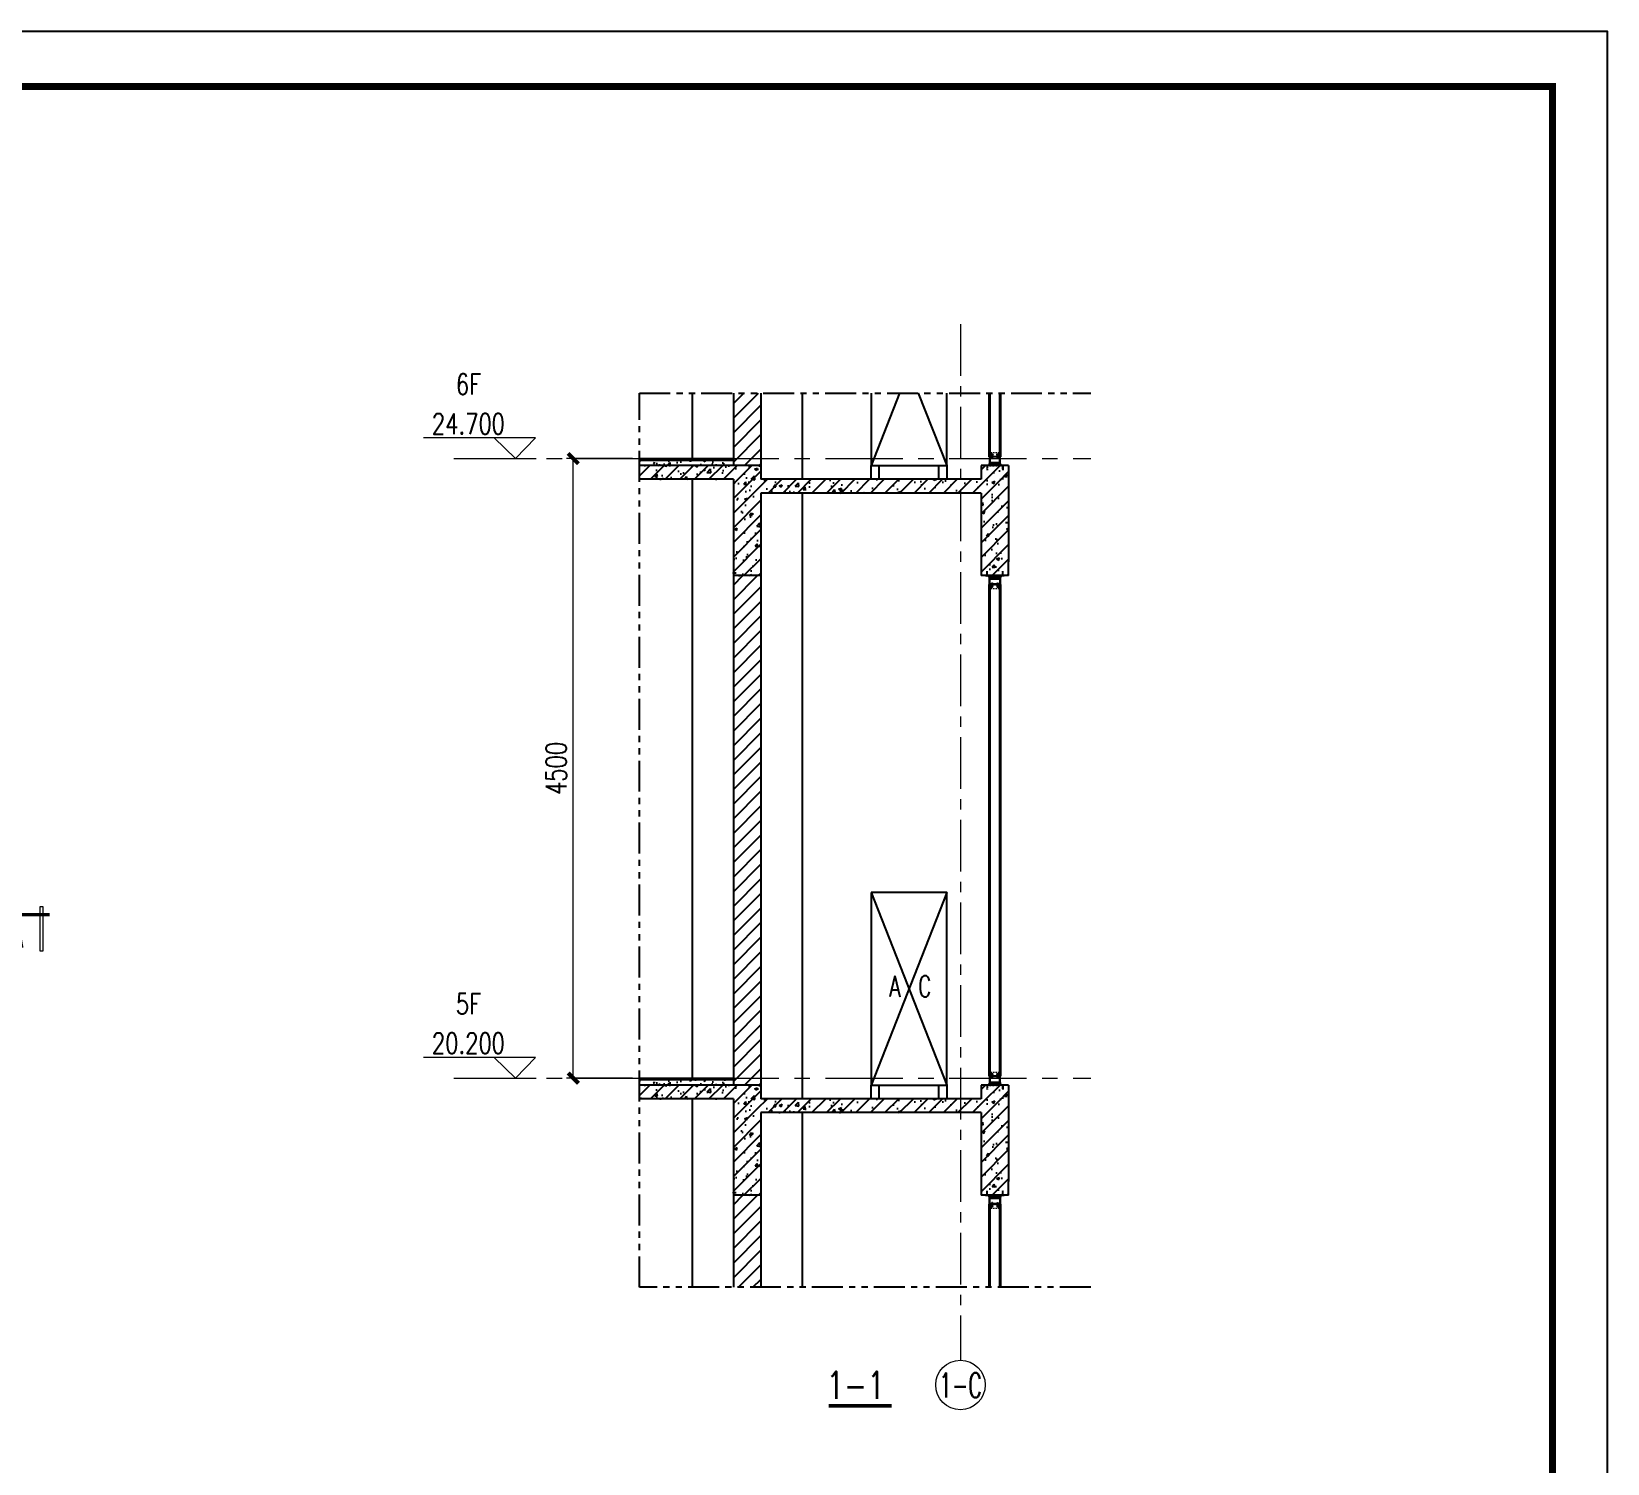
# Model space of a CAD drawing. Header units: millimetres. Extents: x 105307 to 134823, y 171302 to 228148.
# Drawn here: x 123374 to 134823, y 181702 to 192102 of the extents above; entities that cross this region are included whole.
import ezdxf
from ezdxf.enums import TextEntityAlignment as Align

# ---------------------------------------------------------------- set-up
doc = ezdxf.new("R2010")
doc.units = ezdxf.units.MM
for name, pattern in [('ACAD_ISO04W100', [30, 24, -3, 0, -3]), ('CENTER', [2, 1.25, -0.25, 0.25, -0.25]), ('DASH', [0.35, 0.25, -0.1]), ('DOTE', [2.42, 2, -0.2, 0.02, -0.2]), ('HIDDEN', [0.375, 0.25, -0.125]), ('PHANTOM2', [1.25, 0.625, -0.125, 0.125, -0.125, 0.125, -0.125])]:
    doc.linetypes.add(name, pattern=pattern)
doc.layers.get('DEFPOINTS').update_dxf_attribs({"lineweight": 0})
for name, color, linetype in [('00_AXIS_轴线', 1, 'DOTE'), ('00_SCREW_配件', 11, 'Continuous'), ('00_ZDX 折断线', 6, 'PHANTOM2'), ('A-AC', 200, 'Continuous'), ('A-COLUMN', 6, 'Continuous'), ('A-HATCH', 8, 'Continuous'), ('A-PUB_HATCH', 8, 'Continuous'), ('A-SURFACE', 5, 'Continuous'), ('A-W-见线', 9, 'Continuous'), ('A-WALL', 4, 'Continuous'), ('ATT', 13, 'Continuous'), ('dim', 1, 'Continuous'), ('DOTE', 1, 'DOTE'), ('TXT', 7, 'Continuous'), ('XC', 3, 'Continuous'), ('Zhongxinxian(中心线)', 1, 'ACAD_ISO04W100')]:
    doc.layers.add(name, color=color, linetype=linetype)
for name, color, linetype, lineweight in [('00_BZ 标注', 1, 'Continuous', 20), ('00_WZ 文字', 2, 'Continuous', 20), ('00_XC-T 型材投影', 143, 'Continuous', 40), ('00_XX 虚线', 8, 'HIDDEN', 9), ('00_ZX 轴线', 1, 'CENTER', 9), ('Fuzhuxian1-辅助线（胶条，五金等）', 243, 'Continuous', 15)]:
    doc.layers.add(name, color=color, linetype=linetype, lineweight=lineweight)
for name, color, linetype, plot in [('noprint', 8, 'Continuous', False), ('VHSoft_boundary', 8, 'Continuous', False), ('不打印层', 250, 'DASH', False)]:
    doc.layers.add(name, color=color, linetype=linetype, plot=plot)
doc.styles.add('_TCH_DIM', font='SIMPLEX', dxfattribs={"bigfont": 'GBCBIG'})
doc.styles.add('AFDC', font='romans.shx', dxfattribs={"width": 0.75, "bigfont": 'chinese.shx'})
doc.styles.add('AFDC-标题', font='STXIHEI.TTF', dxfattribs={"width": 0.75})
doc.styles.add('ST', font='')
doc.styles.get('ST').set_extended_font_data('SimSun')
doc.dimstyles.new('DIM50', dxfattribs={"dimscale": 50, "dimtxt": 3, "dimasz": 1.5, "dimexe": 1, "dimexo": 1, "dimgap": 1, "dimtad": 1, "dimdec": 0, "dimzin": 12, "dimdsep": 46, "dimtxsty": 'AFDC', "dimblk": 'ARCHTICK', "dimcen": 1, "dimclrd": 1, "dimclre": 1, "dimclrt": 2, "dimadec": 0, "dimazin": 1, "dimtfac": 1, "dimtdec": 0, "dimtix": 1, "dimtmove": 2, "dimatfit": 3, "dimfxl": 0, "dimtolj": 1, "dimtzin": 0, "dimlwd": -1, "dimlwe": -1, "dimarcsym": 0})
pattern_1 = [(45, (129922.78, 188249.82), (-53.033, 53.033), []), (50, (129922.78, 188249.82), (215.178, -18.826), [22.5, -247.5]), (355, (129922.78, 188249.82), (-41.625, 225.658), [18, -198]), (100.451, (129940.71, 188248.25), (173.553, 206.832), [19.122, -210.343]), (46.184, (129922.78, 188309.82), (320.172, -49.656), [33.75, -371.25]), (96.636, (129949.46, 188305.68), (280.4, 292.235), [28.683, -315.514]), (351.184, (129922.78, 188309.82), (280.4, 292.236), [27, -297]), (21, (129952.78, 188294.82), (179.072, -120.786), [22.5, -247.5]), (326, (129952.78, 188294.82), (72.995, 217.545), [18, -198]), (71.451, (129967.7, 188284.76), (252.067, 96.76), [19.122, -210.343]), (37.5, (129922.78, 188249.82), (3.648, 99.8682), [0, -195.6, 0, -201, 0, -198.75]), (7.5, (129922.78, 188249.82), (78.921, 118.3235), [0, -114.6, 0, -191.1, 0, -75.75]), (327.5, (129855.88, 188249.82), (160.1467, -6.7665), [0, -75, 0, -234, 0, -310.5]), (317.5, (129825.88, 188249.82), (174.956, 30.0315), [0, -97.5, 0, -155.4, 0, -220.5])]
pattern_2 = [(45, (129922.78, 183749.82), (-53.033, 53.033), []), (50, (129922.78, 183749.82), (215.178, -18.826), [22.5, -247.5]), (355, (129922.78, 183749.82), (-41.625, 225.658), [18, -198]), (100.451, (129940.71, 183748.25), (173.553, 206.832), [19.122, -210.343]), (46.184, (129922.78, 183809.82), (320.172, -49.656), [33.75, -371.25]), (96.636, (129949.46, 183805.68), (280.4, 292.235), [28.683, -315.514]), (351.184, (129922.78, 183809.82), (280.4, 292.236), [27, -297]), (21, (129952.78, 183794.82), (179.072, -120.786), [22.5, -247.5]), (326, (129952.78, 183794.82), (72.995, 217.545), [18, -198]), (71.451, (129967.7, 183784.76), (252.067, 96.76), [19.122, -210.343]), (37.5, (129922.78, 183749.82), (3.648, 99.8682), [0, -195.6, 0, -201, 0, -198.75]), (7.5, (129922.78, 183749.82), (78.921, 118.3235), [0, -114.6, 0, -191.1, 0, -75.75]), (327.5, (129855.88, 183749.82), (160.1467, -6.7665), [0, -75, 0, -234, 0, -310.5]), (317.5, (129825.88, 183749.82), (174.956, 30.0315), [0, -97.5, 0, -155.4, 0, -220.5])]

# ---------------------------------------------------------------- blocks, each defined once
blk = doc.blocks.new('ktsafsafs')
at = {"layer": 'A-AC', "color": 8}
for p, q in [((450, 700), (-100, -700)), ((-100, 700), (450, -700))]:
    blk.add_line(p, q, dxfattribs=at)
for points in [[(-100, 700), (-100, -700), (450, -700), (450, 700)], [(-100, -700), (-43, -700), (-43, -800), (-100, -800)], [(393, -700), (450, -700), (450, -800), (393, -800)]]:
    blk.add_lwpolyline(points, close=True, dxfattribs=at)
at = {"layer": 'A-AC', "color": 8, "style": '_TCH_DIM', "width": 0.705882}
for s, p in [('A', (31, -60)), ('C', (242, -60))]:
    blk.add_text(s, height=153, dxfattribs=at).set_placement(p)
blk = doc.blocks.new('轴线')
at = {"layer": '00_BZ 标注', "color": 1}
blk.add_circle((0, 0.03), 3, dxfattribs=at)
at = {"layer": '00_WZ 文字', "style": 'AFDC', "width": 0.6}
blk.add_attdef('A', text='', height=3, dxfattribs=at).set_placement((0.01, 0.15), align=Align.MIDDLE)
blk = doc.blocks.new('A$C571061A4')
at = {"layer": 'Fuzhuxian1-辅助线（胶条，五金等）'}
for points in [[(0, 2, -0.414214), (0, 2), (-26, 2), (-32, 0), (-26, -2), (0, -2)], [(1, 4, 0.208441), (2, 2), (2, -2, 0.208441), (1, -4), (1, 4), (0, 4), (0, -4), (1, -4)]]:
    blk.add_lwpolyline(points, format="xyb", dxfattribs=at)
blk.add_arc((0, -2), 0.5, 0, 90, dxfattribs=at)
at = {"layer": 'Zhongxinxian(中心线)'}
blk.add_line((3, 0), (-34, 0), dxfattribs=at)
blk = doc.blocks.new('*U54')
at = {"layer": '00_AXIS_轴线', "ltscale": 0.1}
blk.add_line((0, 4), (0, -15), dxfattribs=at)
at = {"layer": '00_SCREW_配件'}
for p, q in [((-2, 0), (-2, -1)), ((2, 0), (2, 0)), ((-2, -1), (2, 0)), ((-2, -2), (2, -1)), ((-2, -1), (2, -1)), ((-2, -1), (-2, -1)), ((-2, -1), (-2, -2)), ((-2, -3), (2, -2)), ((-2, -2), (2, -2)), ((-2, -3), (2, -2)), ((-2, -3), (-2, -2)), ((-2, -2), (-2, -2)), ((-2, -3), (-2, -3)), ((-2, -3), (-2, -4)), ((-2, -4), (2, -3)), ((-2, -4), (2, -4)), ((-2, -4), (2, -4)), ((-2, -4), (-2, -5)), ((-2, -4), (-2, -4)), ((-2, -4), (-2, -4)), ((-2, -5), (2, -5)), ((-2, -6), (2, -5)), ((-2, -5), (2, -5)), ((-2, -5), (-2, -6)), ((-2, -5), (-2, -5)), ((-2, -6), (-2, -6)), ((-2, -7), (2, -6)), ((-2, -6), (2, -6)), ((-2, -7), (-2, -6)), ((-2, -8), (2, -7)), ((-2, -7), (2, -7)), ((-2, -7), (-2, -8)), ((-2, -7), (-2, -7)), ((-2, -8), (2, -8)), ((-2, -9), (2, -8)), ((-2, -8), (-2, -9)), ((-2, -8), (-2, -8)), ((-2, -10), (2, -9)), ((-2, -10), (2, -9)), ((-2, -9), (2, -9)), ((-2, -10), (-2, -9)), ((-2, -9), (-2, -9)), ((-2, -10), (-2, -10)), ((-2, -10), (-2, -10)), ((-1, -11), (-2, -10)), ((-2, -11), (2, -11)), ((-2, -11), (-1, -11)), ((-2, -11), (-1, -11)), ((-1, -11), (1, -10)), ((-1, -11), (1, -11)), ((-1, -12), (-1, -11)), ((-1, -12), (1, -12)), ((-1, -12), (1, -12)), ((-1, -12), (-1, -12)), ((-1, -12), (0, -13)), ((0, -14), (1, -12)), ((0, -13), (1, -12)), ((0, -14), (0, -13)), ((2, -11), (1, -10)), ((1, -10), (2, -10)), ((2, -11), (1, -11)), ((1, -12), (1, -11)), ((1, -12), (1, -12)), ((1, -12), (1, -12)), ((2, 0), (2, 0)), ((2, -1), (2, 0)), ((2, -1), (2, -2)), ((2, -1), (2, -2)), ((2, -1), (2, -1)), ((2, -2), (2, -2)), ((2, -2), (2, -2)), ((2, -2), (2, -3)), ((2, -4), (2, -3)), ((2, -4), (2, -5)), ((2, -4), (2, -4)), ((2, -5), (2, -6)), ((2, -5), (2, -5)), ((2, -5), (2, -5)), ((2, -6), (2, -6)), ((2, -6), (2, -7)), ((2, -8), (2, -7)), ((2, -7), (2, -7)), ((2, -8), (2, -8)), ((2, -8), (2, -9)), ((2, -9), (2, -9)), ((2, -9), (2, -9)), ((2, -9), (2, -10))]:
    blk.add_line(p, q, dxfattribs=at)
blk.add_lwpolyline([(4, 0), (4, 1, 0.257344), (3, 2, 0.110418), (1, 3), (1, 3), (-1, 3), (-1, 3, 0.110418), (-3, 2, 0.257344), (-4, 1), (-4, 0, 0.414214), (-4, 0), (4, 0, 0.414214)], format="xyb", close=True, dxfattribs=at)
blk = doc.blocks.new('*U55')
at = {"layer": '00_AXIS_轴线', "ltscale": 0.1}
for p, q in [((0, -7), (0, 3)), ((-5, -2), (5, -2))]:
    blk.add_line(p, q, dxfattribs=at)
at = {"layer": '00_SCREW_配件'}
for p, q in [((0, -1), (-1, 0)), ((0, -1), (1, 0)), ((-1, -2), (-2, -1)), ((-1, -2), (-2, -3)), ((-1, -2), (-1, -1)), ((0, -1), (-1, -1)), ((-1, -2), (-1, -3)), ((0, -3), (-1, -4)), ((0, -3), (-1, -3)), ((0, -1), (1, -1)), ((1, -3), (0, -3)), ((0, -3), (1, -4)), ((1, -2), (1, -1)), ((1, -2), (2, -1)), ((1, -2), (2, -3)), ((1, -2), (1, -3))]:
    blk.add_line(p, q, dxfattribs=at)
for points in [[(-2, -1), (-1, -1, 0.414214), (-1, -1), (-1, 0), (1, 0), (1, -1, 0.414214), (1, -1), (2, -1), (2, -3), (1, -3, 0.414214), (1, -3), (1, -4), (-1, -4), (-1, -3, 0.414214), (-1, -3), (-2, -3)], [(0, -3, -0.414214), (1, -2), (1, -2), (1, -2), (1, -2, -0.414214), (0, -1), (0, -1), (0, -1), (0, -1, -0.414214), (-1, -2), (-1, -2), (-1, -2), (-1, -2, -0.414214), (0, -3), (0, -3), (0, -3)]]:
    blk.add_lwpolyline(points, format="xyb", close=True, dxfattribs=at)
blk.add_circle((0, -2), 4, dxfattribs=at)
blk = doc.blocks.new('xafewf0214')
at = {"layer": '00_XX 虚线', "ltscale": 45}
blk.add_line((-60, -27), (0, -27), dxfattribs=at)
blk.add_lwpolyline([(-60, 0), (0, 0), (0, -30), (-60, -30)], close=True, dxfattribs=at)
for name, p in [('*U55', (-50, -13)), ('*U55', (-10, -13)), ('*U54', (-10, -27))]:
    blk.add_blockref(name, p)
at = {"xscale": -1}
blk.add_blockref('*U54', (-50, -27), dxfattribs=at)
blk = doc.blocks.new('xafewfwef020114412')
at = {"layer": 'XC'}
for points in [[(-58, 3), (-58, -40, 0.414214), (-58, -40), (17, -40, 0.414214), (18, -40), (18, 3, 0.414214), (17, 4), (-58, 4, 0.414214)], [(5, 2), (3, 0, -0.198912), (3, 0), (-3, 0, -0.198912), (-3, 0), (-5, 2, 0.198912), (-5, 2), (-35, 2, 0.198912), (-35, 2), (-37, 0, -0.198912), (-37, 0), (-43, 0, -0.198912), (-43, 0), (-45, 2, 0.198912), (-45, 2), (-56, 2, 0.414214), (-56, 1), (-56, -38, 0.414214), (-56, -38), (15, -38, 0.414214), (16, -38), (16, 1, 0.414214), (15, 2), (5, 2, 0.198912)]]:
    blk.add_lwpolyline(points, format="xyb", close=True, dxfattribs=at)
blk = doc.blocks.new('xafewfwef0214143')
at = {"layer": 'dim'}
h = blk.add_hatch(dxfattribs=at)
h.set_pattern_fill('ANSI37', color=9)
h.set_pattern_definition([(45, (-73097.2942, -3752.0662), (-2.24506403, 2.24506403), []), (135, (-73097.2942, -3752.0662), (-2.24506403, -2.24506403), [])])
h.paths.add_polyline_path([(45, -22), (38, -4), (-3, -4), (-38, -4), (-45, -22), (-3, -22)])
at = {"layer": '00_XC-T 型材投影'}
for p, q in [((-38, 42), (-38, 107)), ((38, 42), (38, 109))]:
    blk.add_line(p, q, dxfattribs=at)
at = {"layer": '00_XX 虚线', "ltscale": 45}
for p, q in [((-36, 42), (-36, 107)), ((36, 42), (36, 109))]:
    blk.add_line(p, q, dxfattribs=at)
at = {"layer": 'Fuzhuxian1-辅助线（胶条，五金等）'}
blk.add_lwpolyline([(39, -3), (46, -21), (68, -21), (68, -22), (45, -22), (38, -4), (-3, -4), (-38, -4), (-45, -22), (-68, -22), (-68, -21), (-46, -21), (-39, -3, -0.315299), (-38, -2), (37, -2, -0.315299)], format="xyb", close=True, dxfattribs=at)
at = {"layer": '不打印层', "ltscale": 0.015}
blk.add_lwpolyline([(-3, -4), (-38, -4), (-45, -22), (-3, -22), (45, -22), (38, -4), (-3, -4)], close=True, dxfattribs=at)
at = {"layer": '00_BZ 标注'}
for name, p in [('xafewfwef020114412', (20, 38)), ('xafewf0214', (30, 72))]:
    blk.add_blockref(name, p, dxfattribs=at)
at = {"layer": 'Fuzhuxian1-辅助线（胶条，五金等）', "extrusion": (0, 0, -1), "xscale": -1, "zscale": -1, "rotation": 270}
blk.add_blockref('A$C571061A4', (57, -21), dxfattribs=at)
at = {"layer": 'Fuzhuxian1-辅助线（胶条，五金等）', "xscale": -1, "rotation": 270}
blk.add_blockref('A$C571061A4', (57, -21), dxfattribs=at)
blk = doc.blocks.new('标高')
at = {"layer": '00_BZ 标注', "color": 1}
blk.add_line((3, 0), (-3, 0), dxfattribs=at)
blk.add_lwpolyline([(3.11, 3.01), (0, 0), (-2.89, 3.01), (13.41, 3.01)], dxfattribs=at)
at = {"layer": '00_WZ 文字', "style": 'AFDC', "width": 0.75}
for tag, p in [('标高', (6.86, 3.44)), ('楼层', (17.42, 2.02))]:
    blk.add_attdef(tag, text='', height=3, dxfattribs=at).set_placement(p, align=Align.CENTER)
blk = doc.blocks.new('_ArchTick')
at = {"color": 0, "linetype": 'ByBlock', "const_width": 0.4}
blk.add_lwpolyline([(-0.5, -0.5), (0.5, 0.5)], dxfattribs=at)
blk = doc.blocks.new('*D56')
at = {"layer": '00_BZ 标注', "color": 1, "transparency": 16777216}
for p, q in [((127740, 189000), (127260, 189000)), ((127310, 184500), (127310, 189000)), ((127740, 184500), (127260, 184500))]:
    blk.add_line(p, q, dxfattribs=at)
at = {"layer": 'DEFPOINTS', "color": 0, "transparency": 16777216}
for p in [(127310, 189000), (127790, 189000), (127790, 184500)]:
    blk.add_point(p, dxfattribs=at)
at = {"layer": '00_BZ 标注', "color": 1, "transparency": 16777216, "xscale": 75, "yscale": 75, "zscale": 75}
for p, rotation in [((127310, 189000), 90), ((127310, 184500), 270)]:
    blk.add_blockref('_ArchTick', p, dxfattribs=dict(at, rotation=rotation))
at = {"layer": '00_BZ 标注', "color": 2, "transparency": 16777216, "insert": (127185, 186750), "char_height": 150, "attachment_point": 5, "rotation": 90, "style": 'AFDC'}
blk.add_mtext('\\A1;4500', dxfattribs=at)
blk = doc.blocks.new('*U17')
at = {"layer": '00_WZ 文字', "const_width": 0.5}
blk.add_lwpolyline([(-9.14, 0), (0, 0)], dxfattribs=at)
at = {"layer": '00_WZ 文字', "style": 'AFDC', "width": 0.75}
blk.add_attdef('节点图', text='', height=4, dxfattribs=at).set_placement((0, 1), align=Align.RIGHT)
blk.add_attdef('比例', (0, 0), '', height=3, dxfattribs=at)
blk = doc.blocks.new('vhtemplate_7 修改变更单_附图A2')
at = {"layer": 'TXT', "const_width": 1}
blk.add_lwpolyline([(582.08, 8.08), (23.08, 8.08), (23.08, 408.08), (582.08, 408.08)], close=True, dxfattribs=at)
at = {"layer": 'VHSoft_boundary'}
blk.add_lwpolyline([(0.08, 0.08), (590.08, 0.08), (590.08, 416.08), (0.08, 416.08)], close=True, dxfattribs=at)
at = {"layer": 'ATT', "style": 'ST'}
for tag, height, p in [('项目名称', 3, (428.68, 29.13)), ('设计号', 3, (522.04, 28.98)), ('变更号', 3, (571.19, 29.24)), ('审核人', 3, (448.75, 19.54)), ('项目负责', 3, (511.21, 19.57)), ('设计人', 3, (395.68, 19.08)), ('图号', 3, (571.19, 19.27)), ('校对人', 3, (395.62, 10.36)), ('审定人', 3, (448.91, 10.86)), ('专业负责', 3, (510.88, 10.58)), ('图别', 3, (571.07, 10.6)), ('XX', 3.5, (509.33, 3.21)), ('YY', 3.5, (533.07, 3.12))]:
    blk.add_attdef(tag, text='', height=height, dxfattribs=at).set_placement(p, align=Align.CENTER)
at = {"layer": 'ATT', "style": 'ST', "width": 0.8}
blk.add_attdef('XXXX年XX月XX日', text='', height=3.5, dxfattribs=at).set_placement((567.92, 2.11), align=Align.CENTER)
at = {"layer": 'noprint', "style": 'ST'}
blk.add_attdef('注册师章标识', text='', height=3.5, dxfattribs=at).set_placement((324.69, 28.08), align=Align.CENTER)
blk = doc.blocks.new('HPFH')
at = {"layer": '00_WZ 文字', "const_width": 0.5}
blk.add_lwpolyline([(1.2, 0), (-5.3, 0)], dxfattribs=at)
at = {"layer": '00_WZ 文字'}
blk.add_lwpolyline([(-0.2, 1.2), (0.2, 1.2), (0.2, -5.3), (-0.2, -5.3)], close=True, dxfattribs=at)
at = {"layer": '00_WZ 文字', "style": 'AFDC', "width": 0.75}
blk.add_attdef('Y', (-4.37, -4.8), '', height=3, dxfattribs=at)

msp = doc.modelspace()

# ---------------------------------------------------------------- hatches: boundary and pattern name
at = {"layer": 'A-HATCH'}
h = msp.add_hatch(dxfattribs=at)
h.set_pattern_fill('普通砖', color=256, scale=30, style=0)
h.set_pattern_definition([(45, (129922.78, 188303.674), (-53.033, 53.033), [])])
h.paths.add_polyline_path([(128672.8, 189476.1), (128472.8, 189476.1), (128472.8, 188949.8), (128672.8, 188949.8)])
h = msp.add_hatch(dxfattribs=at)
h.set_pattern_fill('钢筋混凝土', color=256, scale=30, style=0)
h.set_pattern_definition(pattern_1)
h.paths.add_polyline_path([(127789.8, 188949.8), (127789.8, 188849.8), (128472.8, 188849.8), (128672.8, 188949.8)])
h = msp.add_hatch(dxfattribs=at)
h.set_pattern_fill('钢筋混凝土', color=256, scale=30, style=0)
h.set_pattern_definition(pattern_1)
h.paths.add_polyline_path([(128672.8, 188949.8), (128472.8, 188849.8), (128606.1, 188816.5), (128672.8, 188849.8)])
h = msp.add_hatch(dxfattribs=at)
h.set_pattern_fill('钢筋混凝土', color=256, scale=30, style=0)
h.set_pattern_definition(pattern_1)
h.paths.add_polyline_path([(130272.8, 188949.8), (130272.8, 188849.8), (130339.4, 188816.5), (130472.8, 188849.8), (130472.8, 188949.8)])
h = msp.add_hatch(dxfattribs=at)
h.set_pattern_fill('钢筋混凝土', color=256, scale=30, style=0)
h.set_pattern_definition(pattern_1)
h.paths.add_polyline_path([(128606.1, 188816.5), (128472.8, 188849.8), (128472.8, 188149.8), (128672.8, 188149.8), (128672.8, 188749.8)])
h = msp.add_hatch(dxfattribs=at)
h.set_pattern_fill('钢筋混凝土', color=256, scale=30, style=0)
h.set_pattern_definition(pattern_1)
h.paths.add_polyline_path([(130339.4, 188816.5), (130272.8, 188849.8), (128672.8, 188849.8), (128606.1, 188816.5), (128672.8, 188749.8), (130272.8, 188749.8)])
h = msp.add_hatch(dxfattribs=at)
h.set_pattern_fill('钢筋混凝土', color=256, scale=30, style=0)
h.set_pattern_definition(pattern_1)
h.paths.add_polyline_path([(130339.4, 188816.5), (130272.8, 188749.8), (130272.8, 188149.8), (130472.8, 188249.8), (130472.8, 188849.8)])
h = msp.add_hatch(dxfattribs=at)
h.set_pattern_fill('钢筋混凝土', color=256, scale=30, style=0)
h.set_pattern_definition(pattern_1)
h.paths.add_polyline_path([(130472.8, 188249.8), (130272.8, 188149.8), (130472.8, 188149.8)])
h = msp.add_hatch(dxfattribs=at)
h.set_pattern_fill('普通砖', color=256, scale=30, style=0)
h.set_pattern_definition([(45, (129922.78, 183803.674), (-53.033, 53.033), [])])
h.paths.add_polyline_path([(128472.8, 188149.8), (128472.8, 184449.8), (128672.8, 184449.8), (128672.8, 188149.8)])
h = msp.add_hatch(dxfattribs=at)
h.set_pattern_fill('钢筋混凝土', color=256, scale=30, style=0)
h.set_pattern_definition(pattern_2)
h.paths.add_polyline_path([(127789.8, 184449.8), (127789.8, 184349.8), (128472.8, 184349.8), (128672.8, 184449.8)])
h = msp.add_hatch(dxfattribs=at)
h.set_pattern_fill('钢筋混凝土', color=256, scale=30, style=0)
h.set_pattern_definition(pattern_2)
h.paths.add_polyline_path([(128672.8, 184449.8), (128472.8, 184349.8), (128606.1, 184316.5), (128672.8, 184349.8)])
h = msp.add_hatch(dxfattribs=at)
h.set_pattern_fill('钢筋混凝土', color=256, scale=30, style=0)
h.set_pattern_definition(pattern_2)
h.paths.add_polyline_path([(128606.1, 184316.5), (128472.8, 184349.8), (128472.8, 183649.8), (128672.8, 183649.8), (128672.8, 184249.8)])
h = msp.add_hatch(dxfattribs=at)
h.set_pattern_fill('钢筋混凝土', color=256, scale=30, style=0)
h.set_pattern_definition(pattern_2)
h.paths.add_polyline_path([(130339.4, 184316.5), (130272.8, 184349.8), (128672.8, 184349.8), (128606.1, 184316.5), (128672.8, 184249.8), (130272.8, 184249.8)])
h = msp.add_hatch(dxfattribs=at)
h.set_pattern_fill('钢筋混凝土', color=256, scale=30, style=0)
h.set_pattern_definition(pattern_2)
h.paths.add_polyline_path([(130272.8, 184449.8), (130272.8, 184349.8), (130339.4, 184316.5), (130472.8, 184349.8), (130472.8, 184449.8)])
h = msp.add_hatch(dxfattribs=at)
h.set_pattern_fill('钢筋混凝土', color=256, scale=30, style=0)
h.set_pattern_definition(pattern_2)
h.paths.add_polyline_path([(130339.4, 184316.5), (130272.8, 184249.8), (130272.8, 183649.8), (130472.8, 183749.8), (130472.8, 184349.8)])
h = msp.add_hatch(dxfattribs=at)
h.set_pattern_fill('普通砖', color=256, scale=30, style=0)
h.set_pattern_definition([(45, (129922.78, 179303.674), (-53.033, 53.033), [])])
h.paths.add_polyline_path([(128472.8, 182981.1), (128672.8, 182981.1), (128672.8, 183649.8), (128472.8, 183649.8)])
h = msp.add_hatch(dxfattribs=at)
h.set_pattern_fill('钢筋混凝土', color=256, scale=30, style=0)
h.set_pattern_definition(pattern_2)
h.paths.add_polyline_path([(130472.8, 183749.8), (130272.8, 183649.8), (130472.8, 183649.8)])
at = {"layer": 'A-PUB_HATCH'}
h = msp.add_hatch(dxfattribs=at)
h.set_pattern_fill('饰面砖', color=256, scale=10)
h.set_pattern_definition([(90, (237673.864, 2968.976), (-20, 1e-15), [])])
h.paths.add_polyline_path([(127789.8, 188999.8), (127789.8, 188989.8), (128472.8, 188989.8), (128472.8, 188999.8)])
h = msp.add_hatch(dxfattribs=at)
h.set_pattern_fill('混凝土', color=256, scale=15)
h.set_pattern_definition([(50, (237673.86, 2968.98), (107.589027, -9.41282), [11.25, -123.75]), (355, (237673.86, 2968.98), (-20.8127, 112.82882), [9, -99]), (100.4514, (237682.83, 2968.19), (86.776407, 103.41593), [9.56103, -105.171317]), (46.1842, (237673.86, 2998.98), (160.08616, -24.82785), [16.875, -185.625]), (96.6356, (237687.2, 2996.9), (140.19941, 146.11768), [14.34154, -157.75695]), (351.1842, (237673.86, 2998.98), (140.19929, 146.11779), [13.5, -148.5]), (21, (237688.86, 2991.48), (89.536058, -60.392834), [11.25, -123.75]), (326, (237688.86, 2991.48), (36.4973, 108.772507), [9, -99]), (71.4514, (237696.33, 2986.44), (126.033394, 48.379575), [9.56103, -105.171317]), (37.5, (237673.864, 2968.976), (1.823978, 49.934078), [0, -97.8, 0, -100.5, 0, -99.375]), (7.5, (237673.864, 2968.976), (39.46043, 59.161757), [0, -57.3, 0, -95.55, 0, -37.875]), (327.5, (237640.414, 2968.976), (80.0733654, -3.383231), [0, -37.5, 0, -117, 0, -155.25]), (317.5, (237625.414, 2968.976), (87.477925, 15.015747), [0, -48.75, 0, -77.7, 0, -110.25])])
h.paths.add_polyline_path([(128472.8, 188949.8), (128472.8, 188989.8), (127789.8, 188989.8), (127789.8, 188949.8)])
h = msp.add_hatch(dxfattribs=at)
h.set_pattern_fill('饰面砖', color=256, scale=10)
h.set_pattern_definition([(90, (237673.864, -1531.024), (-20, 1e-15), [])])
h.paths.add_polyline_path([(127789.8, 184499.8), (127789.8, 184489.8), (128472.8, 184489.8), (128472.8, 184499.8)])
h = msp.add_hatch(dxfattribs=at)
h.set_pattern_fill('混凝土', color=256, scale=15)
h.set_pattern_definition([(50, (237673.86, -1531.02), (107.589027, -9.41282), [11.25, -123.75]), (355, (237673.86, -1531.02), (-20.8127, 112.82882), [9, -99]), (100.4514, (237682.83, -1531.81), (86.776407, 103.41593), [9.56103, -105.171317]), (46.1842, (237673.86, -1501.02), (160.08616, -24.82785), [16.875, -185.625]), (96.6356, (237687.2, -1503.1), (140.19941, 146.11768), [14.34154, -157.75695]), (351.1842, (237673.86, -1501.02), (140.19929, 146.11779), [13.5, -148.5]), (21, (237688.86, -1508.52), (89.536058, -60.392834), [11.25, -123.75]), (326, (237688.86, -1508.52), (36.4973, 108.772507), [9, -99]), (71.4514, (237696.33, -1513.56), (126.033394, 48.379575), [9.56103, -105.171317]), (37.5, (237673.864, -1531.024), (1.823978, 49.934078), [0, -97.8, 0, -100.5, 0, -99.375]), (7.5, (237673.864, -1531.024), (39.46043, 59.161757), [0, -57.3, 0, -95.55, 0, -37.875]), (327.5, (237640.414, -1531.024), (80.0733654, -3.383231), [0, -37.5, 0, -117, 0, -155.25]), (317.5, (237625.414, -1531.024), (87.477925, 15.015747), [0, -48.75, 0, -77.7, 0, -110.25])])
h.paths.add_polyline_path([(128472.8, 184449.8), (128472.8, 184489.8), (127789.8, 184489.8), (127789.8, 184449.8)])

# ---------------------------------------------------------------- linework, layer by layer
at = {"layer": '00_XC-T 型材投影'}
for p, q in [((130334.8, 189080.8), (130334.8, 189476.1)), ((130410.8, 189080.8), (130410.8, 189476.1)), ((130334.8, 184580.8), (130334.8, 188019)), ((130410.8, 184580.8), (130410.8, 188018.9)), ((130334.8, 182981.1), (130334.8, 183519)), ((130410.8, 182981.1), (130410.8, 183518.9))]:
    msp.add_line(p, q, dxfattribs=at)
at = {"layer": '00_XX 虚线', "ltscale": 45}
for p, q in [((130336.8, 189080.8), (130336.8, 189476.1)), ((130408.8, 189080.8), (130408.8, 189476.1)), ((130336.8, 184580.8), (130336.8, 188019)), ((130408.8, 184580.8), (130408.8, 188018.9)), ((130336.8, 182981.1), (130336.8, 183519)), ((130408.8, 182981.1), (130408.8, 183518.9))]:
    msp.add_line(p, q, dxfattribs=at)
at = {"layer": '00_ZDX 折断线', "ltscale": 360}
msp.add_lwpolyline([(131068.8, 182981.1), (127789.8, 182981.1), (127789.8, 189476.1), (131068.8, 189476.1)], dxfattribs=at)
at = {"layer": '00_ZX 轴线', "ltscale": 300}
msp.add_line((130122.8, 189976.1), (130122.8, 182451.8), dxfattribs=at)
at = {"layer": '00_ZX 轴线', "ltscale": 450}
for p, q in [((126441, 188999.8), (131068.8, 188999.8)), ((126441, 184499.8), (131068.8, 184499.8))]:
    msp.add_line(p, q, dxfattribs=at)
at = {"layer": 'A-AC', "color": 8}
for p, q in [((129679.6, 189476.1), (129472.8, 188949.8)), ((129816, 189476.1), (130022.8, 188949.8))]:
    msp.add_line(p, q, dxfattribs=at)
msp.add_lwpolyline([(129472.8, 189476.1), (129472.8, 188949.8), (130022.8, 188949.8), (130022.8, 189476.1)], dxfattribs=at)
for points in [[(129472.8, 188949.8), (129530, 188949.8), (129530, 188849.8), (129472.8, 188849.8)], [(129965.6, 188949.8), (130022.8, 188949.8), (130022.8, 188849.8), (129965.6, 188849.8)]]:
    msp.add_lwpolyline(points, close=True, dxfattribs=at)
at = {"layer": 'A-COLUMN'}
for p, q in [((128672.8, 188949.8), (127789.8, 188949.8)), ((128672.8, 188949.8), (128672.8, 188849.8)), ((130272.8, 188949.8), (130272.8, 188849.8)), ((130472.8, 188949.8), (130272.8, 188949.8)), ((130472.8, 188949.8), (130472.8, 188849.8)), ((128472.8, 188849.8), (127789.8, 188849.8)), ((128472.8, 188849.8), (128472.8, 188149.8)), ((130272.8, 188849.8), (128672.8, 188849.8)), ((130472.8, 188849.8), (130472.8, 188249.8)), ((128672.8, 188749.8), (128672.8, 188149.8)), ((130272.8, 188749.8), (128672.8, 188749.8)), ((130272.8, 188749.8), (130272.8, 188149.8)), ((130472.8, 188149.8), (130472.8, 188249.8)), ((128672.8, 188149.8), (128472.8, 188149.8)), ((130472.8, 188149.8), (130272.8, 188149.8)), ((128672.8, 184449.8), (127789.8, 184449.8)), ((128472.8, 184349.8), (127789.8, 184349.8)), ((128472.8, 184349.8), (128472.8, 183649.8)), ((128672.8, 184449.8), (128672.8, 184349.8)), ((130272.8, 184349.8), (128672.8, 184349.8)), ((130272.8, 184449.8), (130272.8, 184349.8)), ((130472.8, 184449.8), (130272.8, 184449.8)), ((130472.8, 184449.8), (130472.8, 184349.8)), ((130472.8, 184349.8), (130472.8, 183749.8)), ((128672.8, 184249.8), (128672.8, 183649.8)), ((130272.8, 184249.8), (128672.8, 184249.8)), ((130272.8, 184249.8), (130272.8, 183649.8)), ((128672.8, 183649.8), (128472.8, 183649.8)), ((130472.8, 183649.8), (130272.8, 183649.8)), ((130472.8, 183649.8), (130472.8, 183749.8))]:
    msp.add_line(p, q, dxfattribs=at)
at = {"layer": 'A-SURFACE'}
for points in [[(127789.8, 188999.8), (128472.8, 188999.8), (128472.8, 188989.8), (127789.8, 188989.8)], [(127789.8, 188989.8), (128472.8, 188989.8), (128472.8, 188949.8), (127789.8, 188949.8)], [(127789.8, 184499.8), (128472.8, 184499.8), (128472.8, 184489.8), (127789.8, 184489.8)], [(127789.8, 184489.8), (128472.8, 184489.8), (128472.8, 184449.8), (127789.8, 184449.8)]]:
    msp.add_lwpolyline(points, dxfattribs=at)
at = {"layer": 'A-W-见线'}
for points in [[(128172.8, 189476.1), (128172.8, 188999.8)], [(128972.8, 189476.1), (128972.8, 188849.8)], [(128172.8, 188849.8), (128172.8, 184499.8)], [(128972.8, 188749.8), (128972.8, 184349.8)], [(128172.8, 184349.8), (128172.8, 182981.1)], [(128972.8, 184249.8), (128972.8, 182981.1)]]:
    msp.add_lwpolyline(points, dxfattribs=at)
at = {"layer": 'A-WALL'}
for p, q in [((128472.8, 189476.1), (128472.8, 188949.8)), ((128672.8, 189476.1), (128672.8, 188949.8)), ((128472.8, 188149.8), (128472.8, 184449.8)), ((128672.8, 188149.8), (128472.8, 188149.8)), ((128672.8, 188149.8), (128672.8, 184449.8)), ((128472.8, 183649.8), (128472.8, 182981.1)), ((128672.8, 183649.8), (128672.8, 182981.1))]:
    msp.add_line(p, q, dxfattribs=at)

# ---------------------------------------------------------------- block references
ref = msp.add_blockref('标高', (126891, 188999.8), dxfattribs=dict(xscale=-50.00000000000005, yscale=50.00000000000005, zscale=50.00000000000005))
ref.add_attrib('标高', '24.700', dxfattribs={"layer": '00_WZ 文字', "height": 150, "style": 'AFDC', "width": 0.75}).set_placement((126548, 189178.5), align=Align.CENTER)
ref.add_attrib('楼层', '6F', dxfattribs={"layer": '00_WZ 文字', "height": 150, "style": 'AFDC', "width": 0.75}).set_placement((126548, 189464.9), align=Align.CENTER)
for name, p in [('xafewfwef0214143', (130372.8, 188971.8)), ('ktsafsafs', (129572.8, 185149.8)), ('xafewfwef0214143', (130372.8, 184471.8))]:
    msp.add_blockref(name, p)
at = {"xscale": -1, "rotation": 180}
for p in [(130372.8, 188127.8), (130372.8, 183627.8)]:
    msp.add_blockref('xafewfwef0214143', p, dxfattribs=at)
ref = msp.add_blockref('HPFH', (123445.5, 185688, 0), dxfattribs=dict(xscale=50, yscale=50, zscale=50))
ref.add_attrib('Y', 'A', (123242.1, 185448, 0), dxfattribs={"layer": '00_WZ 文字', "height": 150, "style": 'AFDC-标题', "width": 0.75})
ref = msp.add_blockref('标高', (126891, 184499.8), dxfattribs=dict(xscale=-50.00000000000005, yscale=50.00000000000005, zscale=50.00000000000005))
ref.add_attrib('标高', '20.200', dxfattribs={"layer": '00_WZ 文字', "height": 150, "style": 'AFDC', "width": 0.75}).set_placement((126548, 184678.5), align=Align.CENTER)
ref.add_attrib('楼层', '5F', dxfattribs={"layer": '00_WZ 文字', "height": 150, "style": 'AFDC', "width": 0.75}).set_placement((126548, 184964.9), align=Align.CENTER)
at = {"layer": '00_BZ 标注'}
ref = msp.add_blockref('轴线', (130122.7, 182270), dxfattribs=dict(at, xscale=60, yscale=60, zscale=60))
ref.add_attrib('A', '1-C', dxfattribs={"layer": '00_WZ 文字', "height": 180, "style": 'AFDC', "width": 0.6}).set_placement((130122.8, 182270), align=Align.MIDDLE)
at = {"layer": '00_WZ 文字'}
ref = msp.add_blockref('*U17', (129622.4, 182120.5), dxfattribs=dict(at, xscale=50, yscale=50, zscale=50))
ref.add_attrib('节点图', '1-1', dxfattribs={"height": 200, "style": 'AFDC', "width": 0.75}).set_placement((129572.4, 182170.5), align=Align.RIGHT)
at = {"layer": 'DOTE', "xscale": 50, "yscale": 50, "zscale": 50}
msp.add_blockref('vhtemplate_7 修改变更单_附图A2', (105319.2, 171297.8), dxfattribs=at)

# ---------------------------------------------------------------- dimensions: what is measured, and where the dimension line sits
at = {"layer": '00_BZ 标注'}
dim = msp.add_linear_dim(base=(127309.9, 188999.8), p1=(127789.8, 184499.8), p2=(127789.8, 188999.8), angle=90, dimstyle='DIM50', dxfattribs=at)
dim.commit()
dim.dimension.update_dxf_attribs({"geometry": '*D56', "text_midpoint": (127184.9, 186749.8)})

doc.saveas('drawing.dxf')
